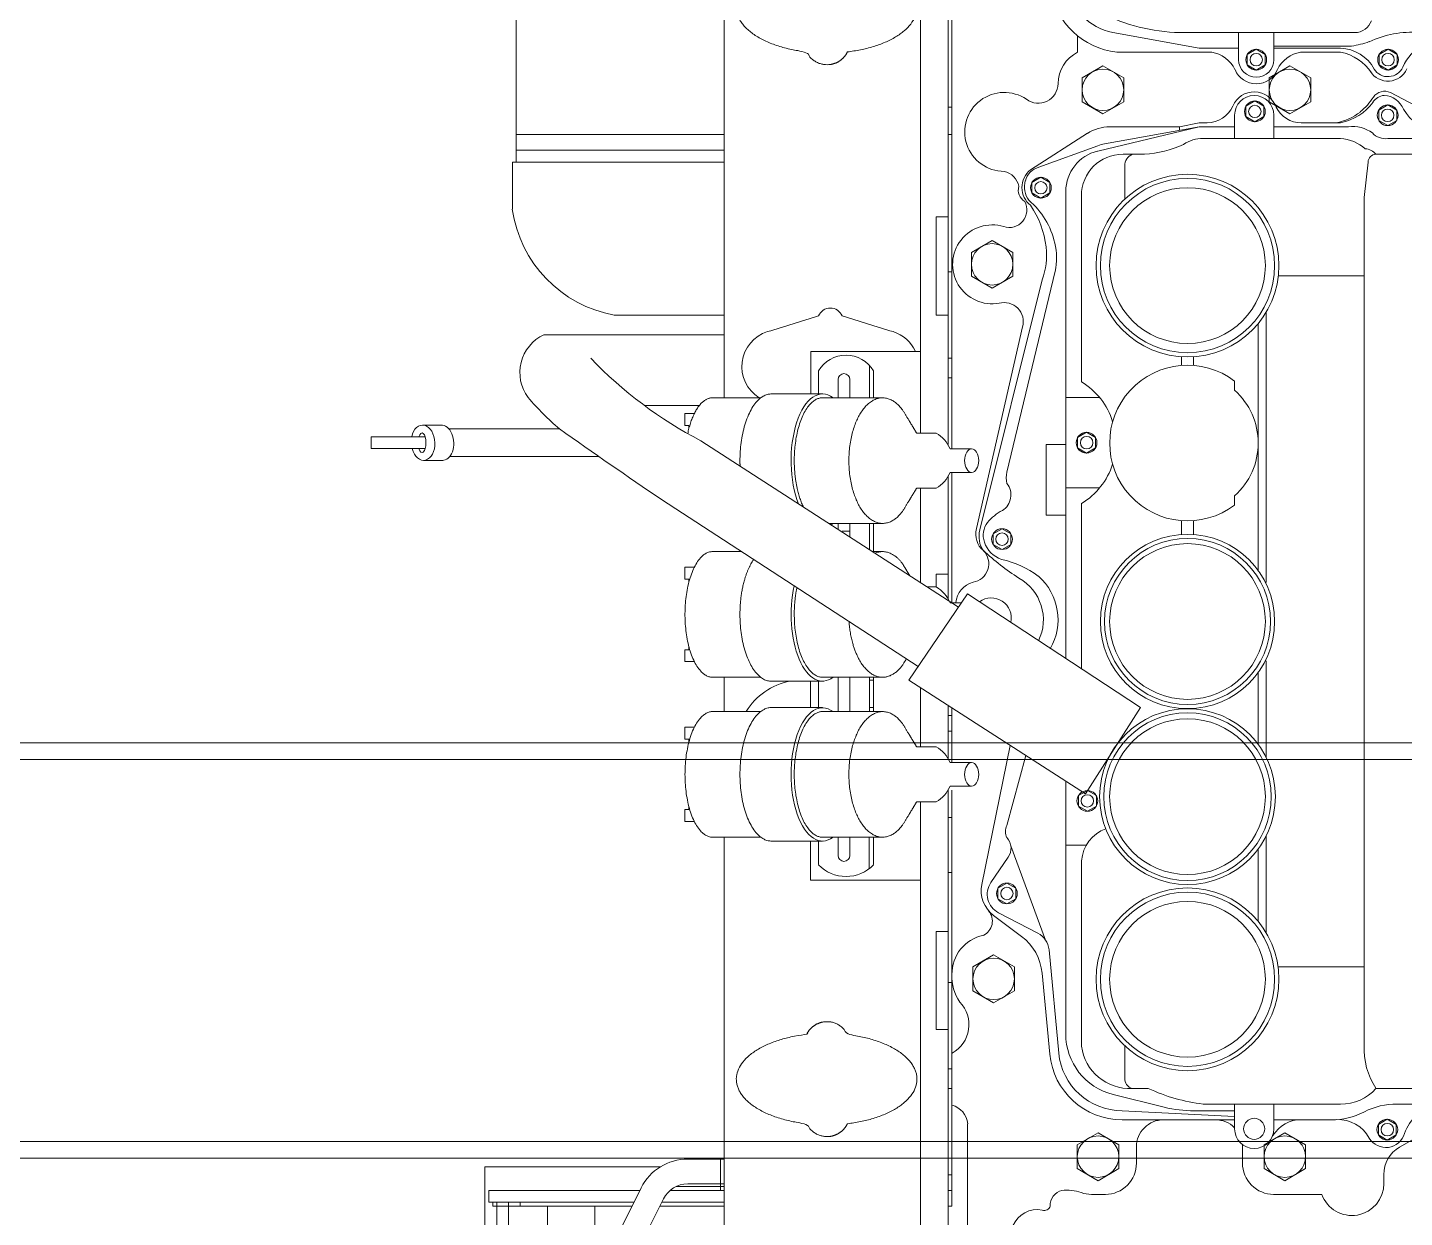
# Model space of a CAD drawing. Header units: metres. Extents: x 397906.3 to 397920.3, y 480840.8 to 480854.5.
# Drawn here: x 397917.254 to 397918.16, y 480851.577 to 480852.361 of the extents above; entities that cross this region are included whole.
import ezdxf

# ---------------------------------------------------------------- set-up
doc = ezdxf.new("R2010")
doc.units = ezdxf.units.M
doc.header["$MEASUREMENT"] = 0
doc.linetypes.add('HIDDEN', pattern=[0.375, 0.25, -0.125])
for name, color, linetype, lineweight in [('00-BAUT', 213, 'Continuous', 0), ('02-ENGINE', 213, 'Continuous', 0), ('10-SKID-P', 213, 'Continuous', 0)]:
    doc.layers.add(name, color=color, linetype=linetype, lineweight=lineweight)

# ---------------------------------------------------------------- blocks, each defined once
blk = doc.blocks.new('WIP-Pump-T')
at = {"layer": '00-BAUT'}
for points in [[(1.3007, 5.4521), (1.2937, 5.448), (1.2937, 5.44), (1.3007, 5.4359), (1.3076, 5.44), (1.3076, 5.448)], [(1.4031, 5.4521), (1.3961, 5.448), (1.3961, 5.44), (1.4031, 5.4359), (1.4101, 5.44), (1.4101, 5.448)], [(1.1977, 5.4299), (1.1816, 5.4392), (1.1654, 5.4299), (1.1654, 5.4113), (1.1816, 5.4019), (1.1977, 5.4113)], [(1.343, 5.4299), (1.3269, 5.4392), (1.3107, 5.4299), (1.3107, 5.4113), (1.3269, 5.4019), (1.343, 5.4113)], [(1.2996, 5.4119), (1.2926, 5.4078), (1.2926, 5.3998), (1.2996, 5.3957), (1.3066, 5.3998), (1.3066, 5.4078)], [(1.4028, 5.4089), (1.3958, 5.4048), (1.3958, 5.3968), (1.4028, 5.3928), (1.4098, 5.3968), (1.4098, 5.4048)], [(1.1334, 5.3526), (1.1264, 5.3486), (1.1264, 5.3405), (1.1334, 5.3365), (1.1404, 5.3405), (1.1404, 5.3486)], [(1.1116, 5.2943), (1.0955, 5.3036), (1.0794, 5.2943), (1.0794, 5.2757), (1.0955, 5.2664), (1.1116, 5.2757)], [(1.1689, 5.1545), (1.1619, 5.1504), (1.1619, 5.1424), (1.1689, 5.1383), (1.1759, 5.1424), (1.1759, 5.1504)], [(1.1032, 5.0795), (1.0962, 5.0755), (1.0962, 5.0674), (1.1032, 5.0634), (1.1101, 5.0674), (1.1101, 5.0755)], [(1.1695, 4.8762), (1.1625, 4.8722), (1.1625, 4.8641), (1.1695, 4.8601), (1.1765, 4.8641), (1.1765, 4.8722)], [(1.107, 4.8042), (1.1, 4.8002), (1.1, 4.7921), (1.107, 4.7881), (1.114, 4.7921), (1.114, 4.8002)], [(1.1128, 4.7392), (1.0967, 4.7485), (1.0806, 4.7392), (1.0806, 4.7205), (1.0967, 4.7112), (1.1128, 4.7205)], [(1.4025, 4.6208), (1.3956, 4.6167), (1.3956, 4.6087), (1.4025, 4.6046), (1.4095, 4.6087), (1.4095, 4.6167)], [(1.1939, 4.601), (1.1778, 4.6103), (1.1617, 4.601), (1.1617, 4.5824), (1.1778, 4.573), (1.1939, 4.5824)], [(1.339, 4.601), (1.3229, 4.6103), (1.3068, 4.601), (1.3068, 4.5824), (1.3229, 4.573), (1.339, 4.5824)]]:
    blk.add_lwpolyline(points, close=True, dxfattribs=at)
for centre, radius in [((1.3007, 5.444), 0.00806), ((1.3007, 5.444), 0.00484), ((1.4031, 5.444), 0.00806), ((1.4031, 5.444), 0.00484), ((1.1816, 5.4206), 0.0161), ((1.3269, 5.4206), 0.0161), ((1.2996, 5.4038), 0.00806), ((1.2996, 5.4038), 0.00484), ((1.4028, 5.4008), 0.00806), ((1.4028, 5.4008), 0.00484), ((1.1334, 5.3445), 0.00806), ((1.1334, 5.3445), 0.00484), ((1.0955, 5.285), 0.0161), ((1.1689, 5.1464), 0.00806), ((1.1689, 5.1464), 0.00484), ((1.1032, 5.0715), 0.00806), ((1.1032, 5.0715), 0.00484), ((1.1695, 4.8681), 0.00806), ((1.1695, 4.8681), 0.00484), ((1.107, 4.7962), 0.00806), ((1.107, 4.7962), 0.00484), ((1.0967, 4.7298), 0.0161), ((1.4025, 4.6127), 0.00806), ((1.4025, 4.6127), 0.00484), ((1.1778, 4.5917), 0.0161), ((1.3229, 4.5917), 0.0161)]:
    blk.add_circle(centre, radius, dxfattribs=at)
at = {"layer": '02-ENGINE'}
for p, q in [((0.7258, 5.9439), (0.7258, 5.3644)), ((1.0613, 5.1449), (1.0613, 5.7089)), ((1.0643, 5.1416), (1.0643, 5.7121)), ((1.0399, 5.1538), (1.0399, 5.6999)), ((0.8874, 5.1815), (0.8874, 5.6725)), ((1.2564, 5.4529), (1.1893, 5.4651)), ((1.2412, 5.4651), (1.3773, 5.4651)), ((1.2869, 5.444), (1.2869, 5.4651)), ((1.3144, 5.444), (1.3144, 5.4651)), ((1.1924, 5.4498), (1.2661, 5.4498)), ((1.2564, 5.4529), (1.2869, 5.4529)), ((1.3144, 5.4545), (1.3747, 5.4545)), ((1.3662, 5.4529), (1.3144, 5.4529)), ((1.3352, 5.4499), (1.3662, 5.4498)), ((1.405, 5.4185), (1.4628, 5.3879)), ((1.2564, 5.3919), (1.1775, 5.3729)), ((1.1828, 5.3785), (1.2564, 5.3919)), ((1.2412, 5.3919), (1.187, 5.3919)), ((1.2564, 5.3919), (1.2839, 5.3919)), ((1.2839, 5.401), (1.2839, 5.3827)), ((1.3144, 5.401), (1.3144, 5.3827)), ((1.3144, 5.3919), (1.3723, 5.3919)), ((1.3357, 5.3949), (1.3662, 5.3949)), ((0.8874, 5.3858), (0.7258, 5.3858)), ((1.1253, 5.3583), (1.1695, 5.3868)), ((1.3662, 5.3827), (1.2595, 5.3827)), ((1.4028, 5.3827), (1.4315, 5.3827)), ((0.8874, 5.3736), (0.7258, 5.3736)), ((1.1317, 5.3604), (1.1775, 5.3771)), ((1.2137, 5.3705), (1.1972, 5.3705)), ((0.7228, 5.3644), (0.8874, 5.3644)), ((0.7228, 5.3644), (0.7228, 5.3279)), ((1.1985, 5.3614), (1.1985, 5.3355)), ((1.3845, 5.337), (1.3876, 5.3644)), ((1.1528, 5.3416), (1.1528, 4.9787)), ((1.1649, 5.1937), (1.1649, 5.3383)), ((1.3845, 4.6724), (1.3845, 5.337)), ((1.0521, 5.3218), (1.0613, 5.3218)), ((1.0521, 5.2455), (1.0521, 5.3218)), ((1.107, 5.1235), (1.1445, 5.2796)), ((1.3845, 5.276), (1.3178, 5.276)), ((1.0859, 5.0786), (1.1345, 5.273)), ((0.802, 5.2455), (0.8874, 5.2455)), ((1.0521, 5.2455), (1.0613, 5.2455)), ((1.3083, 5.0379), (1.3083, 5.2477)), ((1.1192, 5.2364), (1.0834, 5.0797)), ((1.3022, 5.0466), (1.3022, 5.239)), ((0.7472, 5.2303), (0.8874, 5.2303)), ((1.04, 5.2174), (0.9546, 5.2174)), ((0.9546, 5.2174), (0.9546, 5.1843)), ((1.2427, 5.2131), (1.2427, 5.2066)), ((1.2519, 5.2133), (1.2519, 5.2063)), ((0.9607, 5.2022), (0.9607, 5.1843)), ((1.0003, 5.1813), (1.0003, 5.2063)), ((1.0034, 5.2022), (1.0034, 5.1813)), ((0.9758, 5.1955), (0.9758, 5.1813)), ((0.985, 5.1955), (0.985, 5.1813)), ((1.1528, 5.1815), (1.179, 5.1815)), ((0.6674, 5.1601), (0.6533, 5.1601)), ((0.6736, 5.1571), (0.7594, 5.1571)), ((0.6551, 5.151), (0.613, 5.151)), ((0.613, 5.1418), (0.613, 5.151)), ((0.8691, 5.1479), (1.0694, 5.0185)), ((0.6551, 5.1418), (0.613, 5.1418)), ((0.6743, 5.1357), (0.7899, 5.1357)), ((1.1375, 5.09), (1.1375, 5.1449)), ((1.1375, 5.1449), (1.1528, 5.1449)), ((0.6689, 5.1327), (0.6541, 5.1327)), ((1.1528, 5.1113), (1.179, 5.1113)), ((1.1649, 5.0991), (1.1649, 4.9707)), ((0.985, 5.0837), (0.985, 5.073)), ((1.0003, 5.0837), (1.0003, 5.0632)), ((1.0033, 5.0618), (1.0033, 5.0837)), ((1.1375, 5.09), (1.1528, 5.09)), ((1.2427, 5.075), (1.2427, 5.0857)), ((1.2519, 5.075), (1.2519, 5.086)), ((0.9789, 5.0778), (0.985, 5.0778)), ((1.3083, 4.977), (1.3083, 4.9022)), ((0.8874, 4.9375), (0.8874, 4.9642)), ((1.3022, 4.9683), (1.3022, 4.9121)), ((1.0643, 4.9403), (1.0643, 4.8979)), ((1.107, 4.8491), (1.1217, 4.9033)), ((1.1528, 4.8833), (1.1528, 4.687)), ((1.0643, 4.8764), (1.0643, 4.5533)), ((0.8874, 4.4689), (0.8874, 4.8399)), ((0.9545, 4.8064), (0.9545, 4.8369)), ((0.9606, 4.8186), (0.9606, 4.8369)), ((0.9759, 4.8257), (0.9759, 4.8399)), ((0.985, 4.8257), (0.985, 4.8399)), ((0.9999, 4.8155), (0.9999, 4.8399)), ((1.0033, 4.8186), (1.0033, 4.8399)), ((1.3083, 4.7658), (1.3083, 4.8407)), ((1.1687, 4.8338), (1.1528, 4.8338)), ((1.3022, 4.7745), (1.3022, 4.8308)), ((1.1649, 4.6776), (1.1649, 4.8216)), ((0.9545, 4.8064), (1.0399, 4.8064)), ((1.0613, 4.6905), (1.0613, 4.7667)), ((1.3176, 4.7393), (1.3845, 4.7393)), ((1.1985, 4.6517), (1.1985, 4.678)), ((1.0643, 4.66), (1.0613, 4.66)), ((1.0613, 4.6447), (1.0643, 4.6447)), ((1.2168, 4.6447), (1.2044, 4.6447)), ((1.2292, 4.6302), (1.1895, 4.64)), ((1.2595, 4.6325), (1.3662, 4.6325)), ((1.2839, 4.6133), (1.2839, 4.6325)), ((1.3144, 4.6133), (1.3144, 4.6325)), ((1.434, 4.6325), (1.41, 4.6325)), ((1.2839, 4.6274), (1.2525, 4.6274)), ((1.3842, 4.6263), (1.3848, 4.6266)), ((1.0765, 4.6173), (1.0765, 4.538)), ((1.359, 4.6203), (1.3144, 4.6203)), ((0.7014, 4.4675), (0.7014, 4.5837)), ((0.7014, 4.5837), (0.8377, 4.5837)), ((0.7045, 4.5655), (0.8219, 4.5655)), ((0.7045, 4.5655), (0.7045, 4.5563)), ((0.7045, 4.5563), (0.8173, 4.5563))]:
    blk.add_line(p, q, dxfattribs=at)
for points in [[(1.1649, 5.6542), (1.1649, 5.5043, 0.211615), (1.1802, 5.4803, 0.110806), (1.2412, 5.4651)], [(1.1192, 5.2364, 0.57916), (1.1009, 5.2548, -1.271079), (1.1045, 5.3143, 0.681727), (1.1208, 5.3338, -0.330353), (1.1162, 5.3456, 0.298462), (1.1049, 5.3572, -1.356111), (1.1222, 5.4132, 0.614876), (1.1467, 5.4254, -0.276984), (1.1619, 5.4498), (1.1619, 5.4625)], [(1.3937, 4.6447), (1.4403, 4.6447, 0.261275), (1.4748, 4.664), (1.5039, 4.7117, 0.30081), (1.5023, 4.7562), (1.4623, 4.8122, -0.156317), (1.4608, 4.8169), (1.4608, 4.9193, -0.139471), (1.462, 4.9235), (1.5041, 4.9916, 0.299784), (1.5029, 5.0359), (1.4651, 5.0898, -0.153879), (1.4608, 5.1037), (1.4608, 5.1939, -0.150731), (1.465, 5.2076), (1.5101, 5.2738, 0.327063), (1.5091, 5.3023), (1.4749, 5.3459, 0.230146), (1.4242, 5.3705), (1.3937, 5.3705)], [(1.0359, 5.2174, 0.210762), (1.0186, 5.2327, -0.004131), (0.979, 5.2449, 0.666667), (0.9607, 5.2449, -0.004131), (0.921, 5.2327, 0.638158), (0.9144, 5.1813)], [(0.7472, 5.2303, 0.472353), (0.735, 5.1815, 0.03457), (0.7594, 5.1571, 0.003974), (0.8386, 5.1022), (1.038, 4.9725)], [(1.0796, 5.1416), (1.0628, 5.1416, 0.170687), (1.0521, 5.1538), (1.0369, 5.1538)], [(1.0369, 5.1111), (1.0521, 5.1111, 0.170687), (1.0628, 5.1233), (1.0796, 5.1233)], [(1.0718, 5.0221), (1.0628, 5.0221, 0.170687), (1.0521, 5.0343), (1.0449, 5.0343)], [(1.0796, 4.8979), (1.0628, 4.8979, 0.170687), (1.0521, 4.9101), (1.0369, 4.9101)], [(1.1094, 4.9112), (1.0875, 4.8032, 0.289506), (1.0967, 4.779), (1.1184, 4.7628, -0.211142), (1.1343, 4.7343), (1.1403, 4.6714, 0.386669), (1.1965, 4.6203), (1.2839, 4.6203)], [(1.0369, 4.8674), (1.0521, 4.8674, 0.170687), (1.0628, 4.8796), (1.0796, 4.8796)], [(1.1079, 4.8243), (1.0945, 4.8046, 0.448261), (1.1004, 4.7812), (1.1311, 4.7653, -0.254335), (1.1397, 4.7525), (1.1473, 4.6721, 0.386669), (1.1965, 4.6274), (1.2839, 4.6229)], [(1.2899, 4.6012, -0.021417), (1.29, 4.5994), (1.29, 4.5866, 0.414214), (1.3142, 4.5624), (1.3516, 4.5624, 0.839953), (1.3999, 4.5709), (1.3998, 4.5778, -0.272071), (1.412, 4.599), (1.4708, 4.6326, 0.112816), (1.4893, 4.6496), (1.5279, 4.7057)], [(1.1116, 4.538, -0.352985), (1.1345, 4.5502, 0.456026), (1.1406, 4.5533, -0.346642), (1.1497, 4.5655, -0.113089), (1.1647, 4.5638, 0.084523), (1.1727, 4.5624), (1.1835, 4.5624, 0.414214), (1.2076, 4.5866), (1.2076, 4.5994, -0.414214), (1.2286, 4.6203), (1.269, 4.6203, -0.199651), (1.2839, 4.6142, -0.199651)], [(0.8874, 4.5898), (0.859, 4.5898, 0.284079), (0.8229, 4.5676), (0.7857, 4.493, -0.234618), (0.7685, 4.4801), (0.6733, 4.4622, 0.360911), (0.6404, 4.4226), (0.6404, 4.4001)], [(0.8874, 4.5705), (0.859, 4.5705, 0.284079), (0.8402, 4.5589), (0.803, 4.4844, -0.234618), (0.772, 4.461), (0.6769, 4.4432, 0.360911), (0.6598, 4.4226), (0.6598, 4.4225)]]:
    blk.add_lwpolyline(points, format="xyb", dxfattribs=at)
for points in [[(1.0643, 5.4071), (1.0613, 5.4071)], [(1.2412, 5.3919), (1.2564, 5.3949), (1.2625, 5.3949)], [(1.2412, 5.3919), (1.2412, 5.3891)], [(1.0643, 5.3858), (1.0613, 5.3858)], [(1.0643, 5.2791), (1.0613, 5.2791)], [(1.0613, 5.212), (1.0643, 5.212)], [(1.0613, 5.1967), (1.0643, 5.1967)], [(0.8253, 5.1754), (0.8681, 5.1754)], [(0.8642, 5.1691), (0.8569, 5.1691), (0.8569, 5.1599), (0.86, 5.1599), (0.86, 5.1576)], [(1.0613, 5.1205), (1.0613, 5.0442), (1.0521, 5.0442), (1.0521, 5.0343)], [(1.0643, 5.1235), (1.0643, 5.0221)], [(1.0399, 5.0376), (1.0399, 5.1113)], [(0.9759, 5.079), (0.9759, 5.0837)], [(0.8642, 5.0496), (0.8569, 5.0496), (0.8569, 5.0404), (0.86, 5.0404), (0.86, 5.0381)], [(1.0521, 5.0442), (1.0521, 5.0343)], [(1.0613, 5.0442), (1.0613, 5.0253)], [(0.8642, 4.9764), (0.8569, 4.9764), (0.8569, 4.9855), (0.86, 4.9855), (0.86, 4.9879)], [(0.9759, 4.9642), (0.9759, 4.9375)], [(0.985, 4.9375), (0.985, 4.9642)], [(1.0003, 4.9642), (1.0003, 4.9406), (1.0033, 4.9406), (1.0033, 4.9642)], [(1.0003, 4.9619), (1.0003, 4.9642)], [(0.9545, 4.9611), (0.9545, 4.9406)], [(0.9606, 4.9611), (0.9606, 4.9406)], [(1.0033, 4.9375), (1.0033, 4.9619), (1.0003, 4.9619), (1.0003, 4.9375)], [(1.0399, 4.9101), (1.0399, 4.9558)], [(1.0613, 4.9011), (1.0613, 4.9422)], [(1.0613, 4.9345), (1.0643, 4.9345)], [(0.8642, 4.9253), (0.8569, 4.9253), (0.8569, 4.9162), (0.86, 4.9162), (0.86, 4.9138)], [(1.0613, 4.9223), (1.0643, 4.9223)], [(1.0399, 4.4953), (1.0399, 4.8674)], [(1.0613, 4.8764), (1.0613, 4.7667), (1.0521, 4.7667), (1.0521, 4.6905), (1.0613, 4.6905), (1.0613, 4.4993)], [(0.8642, 4.8521), (0.8569, 4.8521), (0.8569, 4.8613), (0.86, 4.8613), (0.86, 4.8636)], [(1.0643, 4.8552), (1.0613, 4.8552)], [(1.0643, 4.8552), (1.0643, 4.8125)], [(1.11, 4.8332), (1.137, 4.76)], [(1.0643, 4.8125), (1.0613, 4.8125)], [(1.0643, 4.7271), (1.0613, 4.7271)], [(0.8844, 4.5685), (0.8844, 4.5898), (0.8844, 4.5655), (0.8844, 4.5685), (0.8844, 4.5685)], [(0.8501, 4.5685), (0.8874, 4.5685)], [(1.0613, 4.5776), (1.0613, 4.5014)], [(1.0643, 4.5776), (1.0613, 4.5776)], [(0.8453, 4.5655), (0.8874, 4.5655)], [(1.0643, 4.5655), (1.0613, 4.5655)], [(0.7075, 4.5533), (0.7075, 4.5563)], [(0.7075, 4.5533), (0.8158, 4.5533)], [(0.7106, 4.5563), (0.7106, 4.4692)], [(0.7197, 4.5563), (0.7197, 4.4709)], [(0.7289, 4.5533), (0.7289, 4.5563)], [(0.7502, 4.5533), (0.7502, 4.477)], [(0.7868, 4.5533), (0.7868, 4.538)], [(0.8374, 4.5533), (0.8874, 4.5533)], [(0.8389, 4.5563), (0.8874, 4.5563)], [(1.0643, 4.5533), (1.0613, 4.5533)]]:
    blk.add_lwpolyline(points, dxfattribs=at)
blk.add_lwpolyline([(1.2839, 5.098, -2.015894), (1.2839, 5.1943), (1.2839, 5.1871, -0.447214), (1.2839, 5.1052)], format="xyb", close=True, dxfattribs=at)
blk.add_lwpolyline([(1.0765, 5.029), (1.2107, 4.9406), (1.168, 4.8735), (1.0308, 4.9619)], close=True, dxfattribs=at)
for centre, radius in [((1.2473, 5.284), 0.071), ((1.2473, 5.284), 0.0677), ((1.2473, 5.284), 0.0605), ((1.2473, 5.0075), 0.0677), ((1.2473, 5.0075), 0.0645), ((1.2473, 5.0075), 0.0605), ((1.2473, 4.8714), 0.0683), ((1.2473, 4.8714), 0.0651), ((1.2473, 4.8714), 0.0605), ((1.2473, 4.7295), 0.071), ((1.2473, 4.7295), 0.0677), ((1.2473, 4.7295), 0.0605), ((1.2991, 4.6133), 0.00819)]:
    blk.add_circle(centre, radius, dxfattribs=at)
for centre, radius, start, end in [((1.199, 5.5088), 0.0593, 189.8658, 263.6056), ((1.199, 5.5113), 0.0472, 191.7934, 258.2066), ((1.377, 5.4791), 0.0141, 271.4287, 339.5978), ((1.3665, 5.5179), 0.0638, 277.3977, 290.1937), ((1.4216, 5.3872), 0.0781, 85.8826, 115.0476), ((1.4489, 5.4235), 0.0373, 119.8561, 156.7589), ((1.2623, 5.4259), 0.0242, 25.5099, 81.0538), ((1.339, 5.4259), 0.0242, 98.9389, 154.4974), ((1.3653, 5.4223), 0.0306, 28.1889, 88.2442), ((1.3588, 5.4129), 0.0377, 33.462, 78.5996), ((1.3007, 5.443), 0.0178, 202.0689, 338.0708), ((1.3007, 5.444), 0.0137, 180, 0), ((1.403, 5.4434), 0.0161, 211.8803, 335.9498), ((1.403, 5.4434), 0.0126, 211.8803, 335.9498), ((1.2991, 5.401), 0.018, 19.663, 157.4788), ((1.2991, 5.401), 0.0152, 0, 180), ((1.3477, 5.4434), 0.0524, 310.2363, 327.0758), ((1.4017, 5.4038), 0.0126, 97.3454, 145.3616), ((1.4004, 5.409), 0.0105, 63.9131, 146.2019), ((1.3994, 5.3995), 0.0167, 20.8795, 87.6959), ((1.2622, 5.4174), 0.0225, 270.9494, 335.0256), ((1.3356, 5.4168), 0.0218, 206.337, 270.2939), ((1.3546, 5.4386), 0.0444, 280.5146, 307.4392), ((1.3575, 5.4365), 0.0425, 281.9146, 323.0241), ((1.4466, 5.4241), 0.0366, 210.6205, 259.7069), ((1.187, 5.3596), 0.0323, 90, 122.7352), ((1.3757, 5.3667), 0.0254, 53.2021, 97.6713), ((1.2594, 5.3553), 0.0275, 89.8578, 123.5407), ((1.3642, 5.3511), 0.0317, 48.2492, 86.3236), ((1.401, 5.3962), 0.0136, 222.2515, 277.8724), ((1.185, 5.3416), 0.0323, 103.4957, 180), ((1.1972, 5.3383), 0.0323, 90, 180), ((1.1886, 5.3468), 0.0323, 100.3048, 110.0438), ((1.2078, 5.3618), 0.00932, 110.1487, 182.4711), ((1.2081, 5.458), 0.0876, 273.7054, 294.3671), ((1.3851, 5.364), 0.0107, 37.4414, 89.1035), ((1.394, 5.3641), 0.00646, 93.1202, 176.8798), ((1.1356, 5.3462), 0.0147, 105.1983, 165.5602), ((1.1363, 5.3446), 0.0176, 128.6973, 231.3027), ((1.1377, 5.3451), 0.0171, 163.6914, 216.8349), ((0.8197, 5.3419), 0.098, 188.2427, 259.5955), ((1.0838, 5.2878), 0.0619, 12.8055, 49.4142), ((1.0665, 5.2903), 0.0714, 6.5714, 34.6438), ((1.0797, 5.2924), 0.0581, 340.4088, 5.9529), ((1.0976, 5.2899), 0.048, 347.4859, 14.0161), ((1.0218, 5.4405), 0.33, 223.8232, 242.437), ((0.982, 5.1896), 0.0248, 30.5102, 149.4898), ((0.9804, 5.1955), 0.00457, 0, 180), ((1.1363, 5.1464), 0.0553, 17.1511, 58.7795), ((1.1363, 5.1464), 0.0553, 301.2205, 342.5844), ((1.0958, 5.1058), 0.0143, 302.3892, 38.2301), ((1.1225, 5.1191), 0.0161, 163.9732, 196.0268), ((1.1219, 5.0592), 0.0392, 118.0692, 139.8131), ((1.1044, 5.0747), 0.0158, 141.9907, 200.1992), ((1.0993, 5.0752), 0.0165, 164.4157, 230.0882), ((1.1043, 5.0735), 0.019, 164.4021, 215.8217), ((1.0784, 5.0523), 0.0145, 279.1345, 44.9555), ((1.2351, 5.2225), 0.2168, 227.526, 236.724), ((1.1096, 5.0757), 0.0211, 197.8421, 251.0283), ((1.0857, 4.9806), 0.0771, 53.6472, 77.2034), ((1.0984, 5.0089), 0.0369, 333.4599, 61.2481), ((1.1017, 5.0089), 0.045, 329.7671, 48.655), ((1.0855, 5.0203), 0.0183, 105.2085, 174.2146), ((1.0948, 5.0102), 0.0156, 347.5796, 125.8707), ((0.9478, 4.9113), 0.0507, 100.5557, 148.8909), ((1.1159, 4.8443), 0.0101, 151.5885, 208.4115), ((1.1936, 4.8195), 0.0287, 110.069, 175.7606), ((1.0981, 4.8314), 0.0121, 324.3141, 42.1383), ((0.9804, 4.8257), 0.00457, 180, 0), ((0.982, 4.8389), 0.0295, 223.6028, 316.3972), ((1.0835, 4.7747), 0.0122, 295.1372, 40.367), ((1.0948, 4.7338), 0.0305, 101.545, 181.1354), ((1.1003, 4.7319), 0.0361, 178.014, 213.8768), ((1.0523, 4.6943), 0.0252, 298.5578, 43.9499), ((1.2011, 4.687), 0.0484, 180, 256.1022), ((1.2021, 4.6821), 0.0374, 186.9497, 273.4759), ((1.4399, 4.6754), 0.0554, 176.9732, 213.537), ((1.2062, 4.6522), 0.00772, 176.1068, 256.2886), ((1.2755, 4.7694), 0.1378, 244.782, 263.3272), ((1.367, 4.6678), 0.0353, 268.751, 319.174), ((1.0598, 4.6156), 0.0168, 5.6614, 74.3167), ((1.41, 4.5761), 0.0565, 90, 116.5651), ((1.453, 4.595), 0.04, 108.8786, 158.3431), ((1.2525, 4.7241), 0.0968, 256.1022, 270), ((1.359, 4.6768), 0.0565, 270, 296.5651), ((1.2991, 4.6133), 0.0152, 180, 0), ((1.3366, 4.5934), 0.0273, 98.2527, 154.5343), ((1.3646, 4.5935), 0.027, 27.9465, 92.9746), ((1.4014, 4.6138), 0.015, 210.5826, 344.4379)]:
    blk.add_arc(centre, radius, start, end, dxfattribs=at)
for centre, major_axis, ratio, start_param, end_param in [((0.9637, 5.1325), (0, 0.0518), 0.470588, 5.938484, 8.560579), ((0.6534, 5.1464), (0.0008, -0.0137), 0.669242, 5.014819, 10.618819), ((0.6681, 5.1464), (0.0008, -0.0137), 0.669242, 6.208859, 9.424778), ((0.6526, 5.1464), (0, 0.00762), 0.4, 2.214297, 7.210481), ((0.9637, 5.1325), (0, 0.0518), 0.470588, 9.6986, 9.769479), ((0.9637, 5.013), (0, 0.0518), 0.470588, 7.411982, 9.769479), ((0.9637, 4.8887), (0, 0.0518), 0.470588, 5.938484, 9.769479)]:
    blk.add_ellipse(centre, major_axis=major_axis, ratio=ratio, start_param=start_param, end_param=end_param, dxfattribs=at)
for centre in [(1.0796, 5.1325), (1.0796, 4.8887)]:
    blk.add_ellipse(centre, major_axis=(0, 0.00915), ratio=0.598353, dxfattribs=at)
for points, weights, knots in [([(0.9831, 5.45), (1.0371, 5.4565), (1.0371, 5.4847), (1.0371, 5.5129), (0.9831, 5.5194), (0.9783, 5.5293), (0.9673, 5.5294), (0.9562, 5.5294), (0.9514, 5.5194), (0.8968, 5.5131), (0.8968, 5.4847), (0.8968, 5.4563), (0.9514, 5.45), (0.9562, 5.44), (0.9673, 5.4401), (0.9783, 5.4401), (0.9831, 5.45)], [1, 0.784206184046, 1, 0.784206184046, 1, 0.846906144918, 1, 0.846906144918, 1, 0.781662176981, 1, 0.781662176981, 1, 0.846906144918, 1, 0.846906144918, 1], [0, 0, 0, 1.338761, 1.338761, 2.677522, 2.677522, 3.798835, 3.798835, 4.920149, 4.920149, 6.267089, 6.267089, 7.614028, 7.614028, 8.735342, 8.735342, 9.856655, 9.856655, 9.856655]), ([(0.9158, 5.1813), (0.897, 5.1813), (0.8783, 5.1813), (0.8648, 5.1813), (0.859, 5.1534)], [1, 1, 1, 0.792577432324, 0.878941943472], [0, 0, 0, 1, 1, 2.112414, 2.112414, 2.112414]), ([(0.9637, 5.1843), (0.9439, 5.1843), (0.924, 5.1843), (0.8996, 5.1843), (0.8996, 5.1325), (0.8996, 5.1303), (0.8997, 5.1282)], [1, 1, 1, 0.707106781187, 1, 0.982993800985, 0.967962456874], [0, 0, 0, 1, 1, 2.570796, 2.570796, 2.662001, 2.662001, 2.662001]), ([(1.0105, 5.1813), (0.9871, 5.1813), (0.9637, 5.1813), (0.9418, 5.1813), (0.9418, 5.1325), (0.9418, 5.1109), (0.949, 5.0963)], [1, 1, 1, 0.707106781187, 1, 0.844943397441, 0.854059595431], [0, 0, 0, 1, 1, 2.570796, 2.570796, 3.40237, 3.40237, 3.40237]), ([(1.0369, 5.1538), (1.0314, 5.1629), (1.0259, 5.1719), (1.0068, 5.1978), (0.991, 5.1652), (0.9751, 5.1325), (0.991, 5.0998), (1.0068, 5.0672), (1.0259, 5.0931), (1.0314, 5.1021), (1.0369, 5.1111)], [1, 1, 1, 0.742787284061, 1, 0.742787284061, 1, 0.742787284061, 1, 1, 1], [0, 0, 0, 1, 1, 2.467145, 2.467145, 3.93429, 3.93429, 5.401435, 5.401435, 6.401435, 6.401435, 6.401435]), ([(0.9007, 5.0618), (0.8895, 5.0618), (0.8783, 5.0618), (0.8569, 5.0618), (0.8569, 5.013), (0.8569, 4.9642), (0.8783, 4.9642), (0.897, 4.9642), (0.9158, 4.9642)], [1, 1, 1, 0.707106781187, 1, 0.707106781187, 1, 1, 1], [0.401703, 0.401703, 0.401703, 1, 1, 2.570796, 2.570796, 4.141593, 4.141593, 5.141593, 5.141593, 5.141593]), ([(1.0317, 5.0429), (1.0288, 5.0476), (1.0259, 5.0524), (1.0162, 5.0656), (1.0045, 5.0605)], [1, 1, 1, 0.850022429292, 0.874945011816], [0.472862, 0.472862, 0.472862, 1, 1, 1.855474, 1.855474, 1.855474]), ([(0.9102, 5.0556), (0.8996, 5.0402), (0.8996, 5.013), (0.8996, 4.9611), (0.924, 4.9611), (0.9439, 4.9611), (0.9637, 4.9611)], [0.860561693744, 0.821516814089, 1, 0.707106781187, 1, 1, 1], [1.613585, 1.613585, 1.613585, 2.570796, 2.570796, 4.141593, 4.141593, 5.141593, 5.141593, 5.141593]), ([(0.9438, 5.0337), (0.9418, 5.0239), (0.9418, 5.013), (0.9418, 4.9642), (0.9637, 4.9642), (0.9871, 4.9642), (1.0105, 4.9642)], [0.879717124003, 0.915453229424, 1, 0.707106781187, 1, 1, 1], [2.117369, 2.117369, 2.117369, 2.570796, 2.570796, 4.141593, 4.141593, 5.141593, 5.141593, 5.141593]), ([(0.9844, 5.0073), (0.9854, 4.9919), (0.991, 4.9803), (1.0068, 4.9476), (1.0259, 4.9736), (1.0274, 4.976), (1.0289, 4.9784)], [0.874352276519, 0.890900030883, 1, 0.742787284061, 1, 1, 1], [3.311982, 3.311982, 3.311982, 3.93429, 3.93429, 5.401435, 5.401435, 5.66851, 5.66851, 5.66851]), ([(0.9158, 4.9375), (0.897, 4.9375), (0.8783, 4.9375), (0.8569, 4.9375), (0.8569, 4.8887), (0.8569, 4.8399), (0.8783, 4.8399), (0.897, 4.8399), (0.9158, 4.8399)], [1, 1, 1, 0.707106781187, 1, 0.707106781187, 1, 1, 1], [0, 0, 0, 1, 1, 2.570796, 2.570796, 4.141593, 4.141593, 5.141593, 5.141593, 5.141593]), ([(0.9637, 4.9406), (0.9439, 4.9406), (0.924, 4.9406), (0.8996, 4.9406), (0.8996, 4.8887), (0.8996, 4.8369), (0.924, 4.8369), (0.9439, 4.8369), (0.9637, 4.8369)], [1, 1, 1, 0.707106781187, 1, 0.707106781187, 1, 1, 1], [0, 0, 0, 1, 1, 2.570796, 2.570796, 4.141593, 4.141593, 5.141593, 5.141593, 5.141593]), ([(1.0105, 4.9375), (0.9871, 4.9375), (0.9637, 4.9375), (0.9418, 4.9375), (0.9418, 4.8887), (0.9418, 4.8399), (0.9637, 4.8399), (0.9871, 4.8399), (1.0105, 4.8399)], [1, 1, 1, 0.707106781187, 1, 0.707106781187, 1, 1, 1], [0, 0, 0, 1, 1, 2.570796, 2.570796, 4.141593, 4.141593, 5.141593, 5.141593, 5.141593]), ([(1.0369, 4.9101), (1.0314, 4.9191), (1.0259, 4.9281), (1.0068, 4.954), (0.991, 4.9214), (0.9751, 4.8887), (0.991, 4.856), (1.0068, 4.8234), (1.0259, 4.8493), (1.0314, 4.8583), (1.0369, 4.8674)], [1, 1, 1, 0.742787284061, 1, 0.742787284061, 1, 0.742787284061, 1, 1, 1], [0, 0, 0, 1, 1, 2.467145, 2.467145, 3.93429, 3.93429, 5.401435, 5.401435, 6.401435, 6.401435, 6.401435]), ([(0.9831, 4.6173), (1.0371, 4.6237), (1.0371, 4.6519), (1.0371, 4.6801), (0.9831, 4.6866), (0.9783, 4.6966), (0.9673, 4.6966), (0.9562, 4.6966), (0.9514, 4.6867), (0.8968, 4.6804), (0.8968, 4.6519), (0.8968, 4.6235), (0.9514, 4.6172), (0.9562, 4.6073), (0.9673, 4.6073), (0.9783, 4.6073), (0.9831, 4.6173)], [1, 0.784206184046, 1, 0.784206184046, 1, 0.846906144918, 1, 0.846906144918, 1, 0.781662176981, 1, 0.781662176981, 1, 0.846906144918, 1, 0.846906144918, 1], [0, 0, 0, 1.338761, 1.338761, 2.677522, 2.677522, 3.798835, 3.798835, 4.920149, 4.920149, 6.267089, 6.267089, 7.614028, 7.614028, 8.735342, 8.735342, 9.856655, 9.856655, 9.856655])]:
    blk.add_rational_spline(points, weights, degree=2, knots=knots, dxfattribs=at)
for points in [[(0.9685, 5.0837), (0.9895, 5.0837), (1.0105, 5.0837)], [(1.0105, 5.0618), (1.0065, 5.0618), (1.0025, 5.0618)]]:
    blk.add_open_spline(points, degree=2, dxfattribs=at)
at = {"layer": '10-SKID-P', "linetype": 'HIDDEN', "ltscale": 200}
for p, q in [((2.3543, 4.9002), (0.1433, 4.9002)), ((2.3543, 4.6034), (0.1433, 4.6034))]:
    blk.add_line(p, q, dxfattribs=at)
at = {"layer": '10-SKID-P'}
blk.add_lwpolyline([(2.3543, 4.9131), (0.1433, 4.9131), (0.1433, 4.5905), (2.3543, 4.5905), (2.3543, 4.9131)], dxfattribs=at)

msp = doc.modelspace()

# ---------------------------------------------------------------- block references
at = {"xscale": 0.8474630183703425, "yscale": 0.8474630183703425, "zscale": 0.8474630183703425}
msp.add_blockref('WIP-Pump-T', (397916.9606, 480847.72605, 7.622), dxfattribs=at)

doc.saveas('drawing.dxf')
